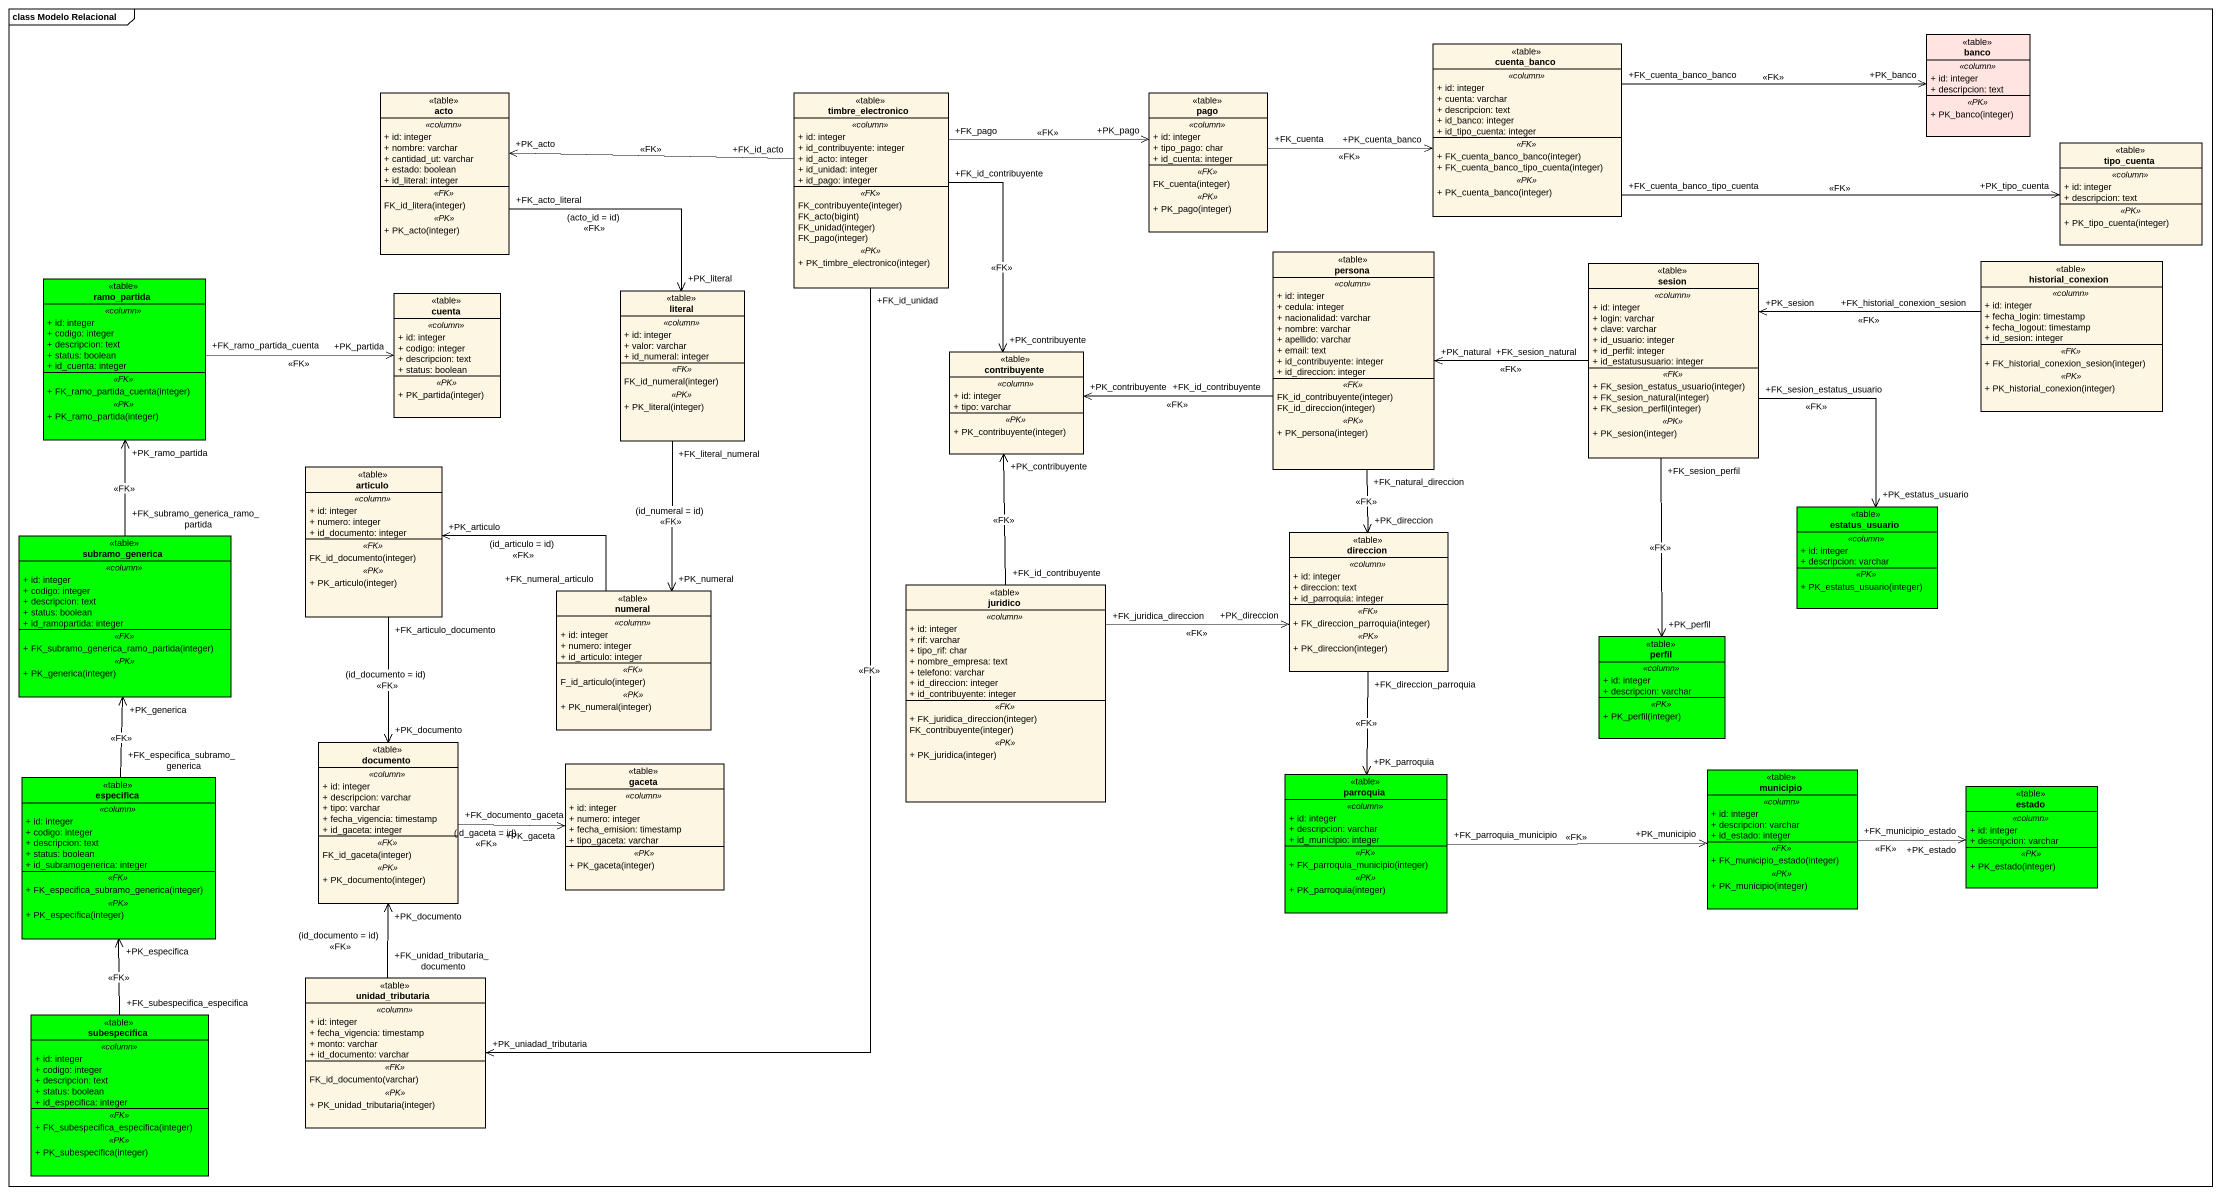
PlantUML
@startuml
mainframe class Modelo Relacional
hide circle
hide empty members
skinparam classAttributeIconSize 0
class cuenta_banco <<table>> {
  .. <<column>> ..
  + id: integer
  + cuenta: varchar
  + descripcion: text
  + id_banco: integer
  + id_tipo_cuenta: integer
  .. <<FK>> ..
  + FK_cuenta_banco_banco(integer)
  + FK_cuenta_banco_tipo_cuenta(integer)
  .. <<PK>> ..
  + PK_cuenta_banco(integer)
}
class banco <<table>> #FFE4E1 {
  .. <<column>> ..
  + id: integer
  + descripcion: text
  .. <<PK>> ..
  + PK_banco(integer)
}
class acto <<table>> {
  .. <<column>> ..
  + id: integer
  + nombre: varchar
  + cantidad_ut: varchar
  + estado: boolean
  + id_literal: integer
  .. <<FK>> ..
  FK_id_litera(integer)
  .. <<PK>> ..
  + PK_acto(integer)
}
class timbre_electronico <<table>> {
  .. <<column>> ..
  + id: integer
  + id_contribuyente: integer
  + id_acto: integer
  + id_unidad: integer
  + id_pago: integer
  .. <<FK>> ..
  FK_contribuyente(integer)
  FK_acto(bigint)
  FK_unidad(integer)
  FK_pago(integer)
  .. <<PK>> ..
  + PK_timbre_electronico(integer)
}
class pago <<table>> {
  .. <<column>> ..
  + id: integer
  + tipo_pago: char
  + id_cuenta: integer
  .. <<FK>> ..
  FK_cuenta(integer)
  .. <<PK>> ..
  + PK_pago(integer)
}
class tipo_cuenta <<table>> {
  .. <<column>> ..
  + id: integer
  + descripcion: text
  .. <<PK>> ..
  + PK_tipo_cuenta(integer)
}
class ramo_partida <<table>> #00FF00 {
  .. <<column>> ..
  + id: integer
  + codigo: integer
  + descripcion: text
  + status: boolean
  + id_cuenta: integer
  .. <<FK>> ..
  + FK_ramo_partida_cuenta(integer)
  .. <<PK>> ..
  + PK_ramo_partida(integer)
}
class persona <<table>> {
  .. <<column>> ..
  + id: integer
  + cedula: integer
  + nacionalidad: varchar
  + nombre: varchar
  + apellido: varchar
  + email: text
  + id_contribuyente: integer
  + id_direccion: integer
  .. <<FK>> ..
  FK_id_contribuyente(integer)
  FK_id_direccion(integer)
  .. <<PK>> ..
  + PK_persona(integer)
}
class sesion <<table>> {
  .. <<column>> ..
  + id: integer
  + login: varchar
  + clave: varchar
  + id_usuario: integer
  + id_perfil: integer
  + id_estatususuario: integer
  .. <<FK>> ..
  + FK_sesion_estatus_usuario(integer)
  + FK_sesion_natural(integer)
  + FK_sesion_perfil(integer)
  .. <<PK>> ..
  + PK_sesion(integer)
}
class historial_conexion <<table>> {
  .. <<column>> ..
  + id: integer
  + fecha_login: timestamp
  + fecha_logout: timestamp
  + id_sesion: integer
  .. <<FK>> ..
  + FK_historial_conexion_sesion(integer)
  .. <<PK>> ..
  + PK_historial_conexion(integer)
}
class cuenta <<table>> {
  .. <<column>> ..
  + id: integer
  + codigo: integer
  + descripcion: text
  + status: boolean
  .. <<PK>> ..
  + PK_partida(integer)
}
class literal <<table>> {
  .. <<column>> ..
  + id: integer
  + valor: varchar
  + id_numeral: integer
  .. <<FK>> ..
  FK_id_numeral(integer)
  .. <<PK>> ..
  + PK_literal(integer)
}
class contribuyente <<table>> {
  .. <<column>> ..
  + id: integer
  + tipo: varchar
  .. <<PK>> ..
  + PK_contribuyente(integer)
}
class articulo <<table>> {
  .. <<column>> ..
  + id: integer
  + numero: integer
  + id_documento: integer
  .. <<FK>> ..
  FK_id_documento(integer)
  .. <<PK>> ..
  + PK_articulo(integer)
}
class estatus_usuario <<table>> #00FF00 {
  .. <<column>> ..
  + id: integer
  + descripcion: varchar
  .. <<PK>> ..
  + PK_estatus_usuario(integer)
}
class subramo_generica <<table>> #00FF00 {
  .. <<column>> ..
  + id: integer
  + codigo: integer
  + descripcion: text
  + status: boolean
  + id_ramopartida: integer
  .. <<FK>> ..
  + FK_subramo_generica_ramo_partida(integer)
  .. <<PK>> ..
  + PK_generica(integer)
}
class direccion <<table>> {
  .. <<column>> ..
  + id: integer
  + direccion: text
  + id_parroquia: integer
  .. <<FK>> ..
  + FK_direccion_parroquia(integer)
  .. <<PK>> ..
  + PK_direccion(integer)
}
class numeral <<table>> {
  .. <<column>> ..
  + id: integer
  + numero: integer
  + id_articulo: integer
  .. <<FK>> ..
  F_id_articulo(integer)
  .. <<PK>> ..
  + PK_numeral(integer)
}
class juridico <<table>> {
  .. <<column>> ..
  + id: integer
  + rif: varchar
  + tipo_rif: char
  + nombre_empresa: text
  + telefono: varchar
  + id_direccion: integer
  + id_contribuyente: integer
  .. <<FK>> ..
  + FK_juridica_direccion(integer)
  FK_contribuyente(integer)
  .. <<PK>> ..
  + PK_juridica(integer)
}
class perfil <<table>> #00FF00 {
  .. <<column>> ..
  + id: integer
  + descripcion: varchar
  .. <<PK>> ..
  + PK_perfil(integer)
}
class documento <<table>> {
  .. <<column>> ..
  + id: integer
  + descripcion: varchar
  + tipo: varchar
  + fecha_vigencia: timestamp
  + id_gaceta: integer
  .. <<FK>> ..
  FK_id_gaceta(integer)
  .. <<PK>> ..
  + PK_documento(integer)
}
class especifica <<table>> #00FF00 {
  .. <<column>> ..
  + id: integer
  + codigo: integer
  + descripcion: text
  + status: boolean
  + id_subramogenerica: integer
  .. <<FK>> ..
  + FK_especifica_subramo_generica(integer)
  .. <<PK>> ..
  + PK_especifica(integer)
}
class gaceta <<table>> {
  .. <<column>> ..
  + id: integer
  + numero: integer
  + fecha_emision: timestamp
  + tipo_gaceta: varchar
  .. <<PK>> ..
  + PK_gaceta(integer)
}
class parroquia <<table>> #00FF00 {
  .. <<column>> ..
  + id: integer
  + descripcion: varchar
  + id_municipio: integer
  .. <<FK>> ..
  + FK_parroquia_municipio(integer)
  .. <<PK>> ..
  + PK_parroquia(integer)
}
class municipio <<table>> #00FF00 {
  .. <<column>> ..
  + id: integer
  + descripcion: varchar
  + id_estado: integer
  .. <<FK>> ..
  + FK_municipio_estado(integer)
  .. <<PK>> ..
  + PK_municipio(integer)
}
class estado <<table>> #00FF00 {
  .. <<column>> ..
  + id: integer
  + descripcion: varchar
  .. <<PK>> ..
  + PK_estado(integer)
}
class unidad_tributaria <<table>> {
  .. <<column>> ..
  + id: integer
  + fecha_vigencia: timestamp
  + monto: varchar
  + id_documento: varchar
  .. <<FK>> ..
  FK_id_documento(varchar)
  .. <<PK>> ..
  + PK_unidad_tributaria(integer)
}
class subespecifica <<table>> #00FF00 {
  .. <<column>> ..
  + id: integer
  + codigo: integer
  + descripcion: text
  + status: boolean
  + id_especifica: integer
  .. <<FK>> ..
  + FK_subespecifica_especifica(integer)
  .. <<PK>> ..
  + PK_subespecifica(integer)
}
cuenta_banco "+FK_cuenta_banco_banco" -right-> "+PK_banco" banco : <<FK>>
cuenta_banco "+FK_cuenta_banco_tipo_cuenta" -right-> "+PK_tipo_cuenta" tipo_cuenta : <<FK>>
acto "+FK_acto_literal" --> "+PK_literal" literal : (acto_id = id)\n<<FK>>
timbre_electronico "+FK_id_acto" -left-> "+PK_acto" acto : <<FK>>
timbre_electronico "+FK_pago" -right-> "+PK_pago" pago : <<FK>>
timbre_electronico "+FK_id_contribuyente" --> "+PK_contribuyente" contribuyente : <<FK>>
timbre_electronico "+FK_id_unidad" --> "+PK_uniadad_tributaria" unidad_tributaria : <<FK>>
pago "+FK_cuenta" -right-> "+PK_cuenta_banco" cuenta_banco : <<FK>>
ramo_partida "+FK_ramo_partida_cuenta" -right-> "+PK_partida" cuenta : <<FK>>
persona "+FK_id_contribuyente" -left-> "+PK_contribuyente" contribuyente : <<FK>>
persona "+FK_natural_direccion" --> "+PK_direccion" direccion : <<FK>>
sesion "+FK_sesion_natural" -left-> "+PK_natural" persona : <<FK>>
sesion "+FK_sesion_estatus_usuario" --> "+PK_estatus_usuario" estatus_usuario : <<FK>>
sesion "+FK_sesion_perfil" --> "+PK_perfil" perfil : <<FK>>
historial_conexion "+FK_historial_conexion_sesion" -left-> "+PK_sesion" sesion : <<FK>>
literal "+FK_literal_numeral" --> "+PK_numeral" numeral : (id_numeral = id)\n<<FK>>
articulo "+FK_articulo_documento" --> "+PK_documento" documento : (id_documento = id)\n<<FK>>
subramo_generica "+FK_subramo_generica_ramo_partida" -up-> "+PK_ramo_partida" ramo_partida : <<FK>>
direccion "+FK_direccion_parroquia" --> "+PK_parroquia" parroquia : <<FK>>
numeral "+FK_numeral_articulo" -left-> "+PK_articulo" articulo : (id_articulo = id)\n<<FK>>
juridico "+FK_id_contribuyente" -up-> "+PK_contribuyente" contribuyente : <<FK>>
juridico "+FK_juridica_direccion" -right-> "+PK_direccion" direccion : <<FK>>
documento "+FK_documento_gaceta" -right-> "+PK_gaceta" gaceta : (id_gaceta = id)\n<<FK>>
especifica "+FK_especifica_subramo_generica" -up-> "+PK_generica" subramo_generica : <<FK>>
parroquia "+FK_parroquia_municipio" -right-> "+PK_municipio" municipio : <<FK>>
municipio "+FK_municipio_estado" -right-> "+PK_estado" estado : <<FK>>
unidad_tributaria "+FK_unidad_tributaria_documento" -up-> "+PK_documento" documento : (id_documento = id)\n<<FK>>
subespecifica "+FK_subespecifica_especifica" -up-> "+PK_especifica" especifica : <<FK>>
@enduml
